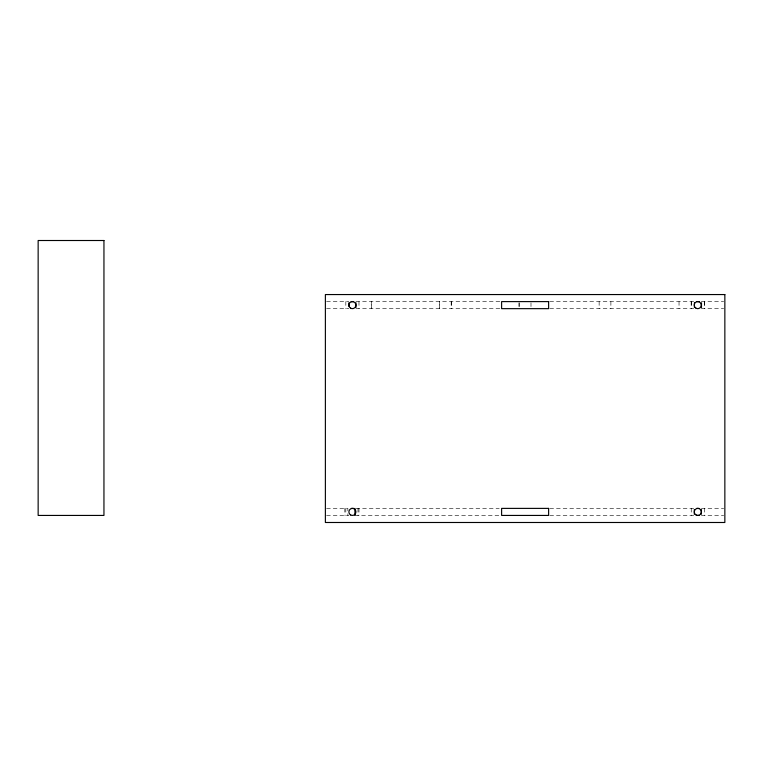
<?xml version="1.0" encoding="UTF-8"?>
<svg xmlns="http://www.w3.org/2000/svg" width="763" height="763" viewBox="0 0 763 763"><rect width="100%" height="100%" fill="white"/><g stroke="black" fill="none" stroke-linecap="round" stroke-linejoin="round"><path stroke-width="0.57" stroke-dasharray="3.81 2.86" d="M326.554 301.604L348.882 301.604M355.93 301.604L500.261 301.604M549.799 301.604L694.216 301.604M701.264 301.604L723.677 301.604M326.554 308.653L348.882 308.653M355.93 308.653L500.261 308.653M549.799 308.653L694.435 308.653M701.264 308.653L723.677 308.653M326.554 508.387L347.88 508.387L347.88 515.435M355.93 508.387L499.25 508.387M549.799 508.387L694.301 508.387M701.35 508.387L723.677 508.387M326.554 515.435L348.882 515.435M354.938 515.435L499.25 515.435M549.799 515.435L694.301 515.435M701.35 515.435L723.677 515.435M704.535 301.604L704.535 308.653M704.316 301.604L704.316 308.653M704.411 508.387L704.411 515.435M691.373 301.604L691.373 308.653M691.154 301.604L691.154 308.653M691.249 508.387L691.249 515.435M679.032 301.604L679.032 308.653M610.886 301.604L610.886 308.653M599.136 301.604L599.136 308.653M530.991 302.777L530.991 307.479M519.174 302.777L519.174 308.653M519.021 302.777L519.021 307.479M451.315 301.604L451.315 308.653M451.171 301.604L451.171 308.653M358.982 301.604L358.982 308.653M358.982 508.387L358.982 515.435M357.99 508.387L357.99 515.435M345.83 301.604L345.83 308.653M345.83 508.387L345.83 515.435M344.828 508.387L344.828 515.435M439.345 308.653L439.345 301.604L439.269 308.653M371.285 308.653L371.285 301.604L371.209 308.653"/><path stroke-width="1.14" d="M351.228 301.604L353.584 301.604M696.781 301.604L699.127 301.604M351.409 508.387L353.755 508.387M696.648 508.387L699.003 508.387M696.648 515.435L699.003 515.435M701.483 302.777L701.483 307.479M701.35 509.56L701.35 514.262M694.435 302.777L694.435 307.479M694.301 509.56L694.301 514.262M355.93 302.777L355.93 307.479M354.938 508.387L354.938 515.435M348.882 302.777L348.882 306.306M103.949 240.507L38.15 240.507L38.15 515.435L103.949 515.435L103.949 240.507M724.85 294.556L325.381 294.556L325.381 522.493L724.85 522.493L724.85 294.556M548.616 301.604L501.615 301.604L501.615 308.653L548.616 308.653L548.616 301.604M548.616 508.387L501.615 508.387L501.615 515.435L548.616 515.435L548.616 508.387M350.646 308.185A3.529 3.529 0 0 0 355.93 305.133A3.529 3.529 0 0 0 350.646 302.081A3.529 3.529 0 0 0 350.646 308.185M695.97 308.185A3.529 3.529 0 0 0 701.264 305.133A3.529 3.529 0 0 0 695.97 302.081A3.529 3.529 0 0 0 695.97 308.185M350.646 514.968A3.529 3.529 0 0 0 355.93 511.916A3.529 3.529 0 0 0 350.646 508.864A3.529 3.529 0 0 0 350.646 514.968M696.066 514.968A3.529 3.529 0 0 0 701.35 511.916A3.529 3.529 0 0 0 696.066 508.864A3.529 3.529 0 0 0 696.066 514.968"/></g></svg>
